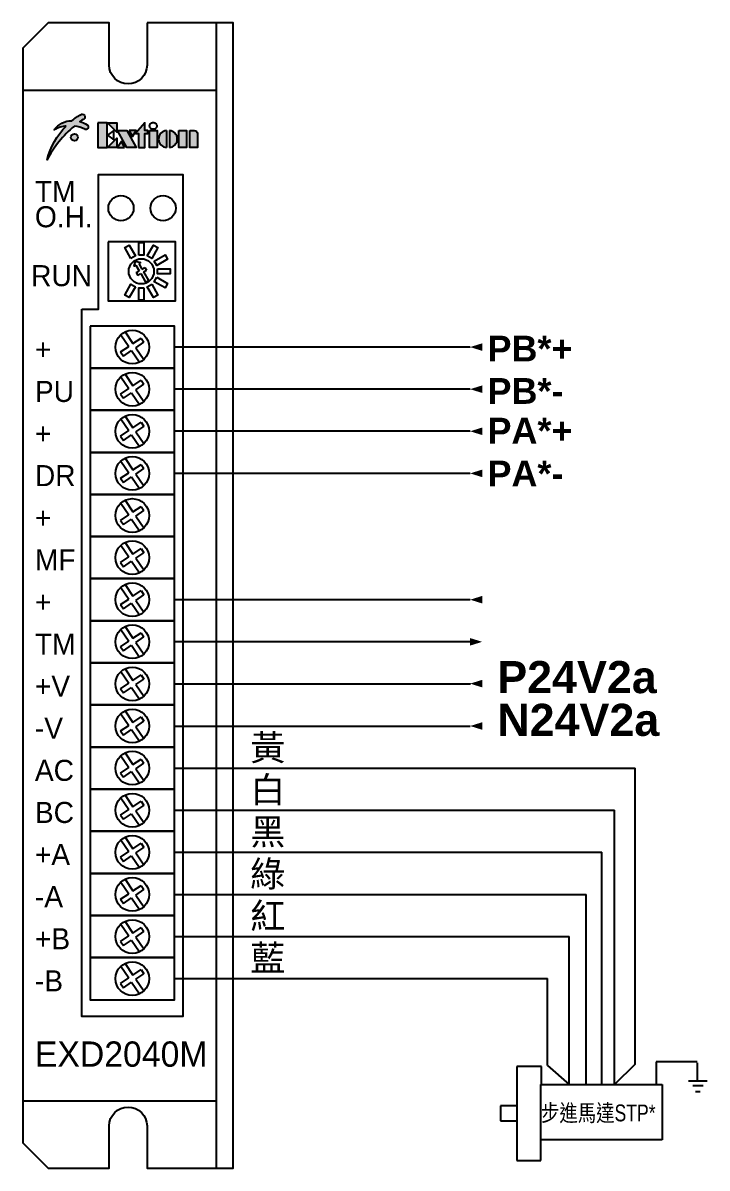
# Model space of a CAD drawing. Header units: millimetres. Extents: x -684 to 5961, y -1281 to 2539.
# Drawn here: x 3060.3 to 3141.6, y -563.7 to -427.7 of the extents above; entities that cross this region are included whole.
import ezdxf
from ezdxf.enums import TextEntityAlignment as Align

# ---------------------------------------------------------------- set-up
doc = ezdxf.new("R2010")
doc.units = ezdxf.units.MM
doc.header["$LTSCALE"] = 5
doc.header["$MEASUREMENT"] = 0
doc.layers.get('0').update_dxf_attribs({"linetype": 'CONTINUOUS'})
doc.layers.add('AIR', color=7, linetype='CONTINUOUS')
doc.styles.add('K', font='sas', dxfattribs={"bigfont": 'stk'})
doc.styles.get("Standard").update_dxf_attribs({"font": 'arialbd.ttf', "height": 15})
doc.styles.add('新細明體', font='', dxfattribs={"width": 0.8})
doc.styles.get('新細明體').set_extended_font_data('新細明體')

msp = doc.modelspace()

# ---------------------------------------------------------------- hatches: boundary and pattern name
h = msp.add_hatch(color=256)
h.paths.add_polyline_path([(3066.14, -439.269, -0.0497448), (3067.229, -438.519, -0.141241), (3067.352, -438.484, -0.5022583), (3067.682, -438.93, -0.1694122), (3067.593, -439.052, 0.023346), (3067.08, -439.371, -0.0760067), (3067.953, -439.751, -0.0319856), (3067.977, -439.768, -0.721546), (3067.768, -440.308, -0.0996267), (3067.68, -440.285, 0.0801413), (3066.426, -439.917, 0.1028935), (3063.204, -443.898, -0.1401137), (3065.473, -439.908, 0.1272009), (3064.029, -440.355, -0.2425935)])
h.paths.add_polyline_path([(3066.833, -441.25, 1), (3066.027, -441.25, 1)])
h.paths.add_polyline_path([(3069.22, -439.514), (3070.326, -439.514), (3070.326, -442.463), (3069.22, -442.463)])
h.paths.add_polyline_path([(3070.363, -440.988), (3071.1, -440.435), (3071.1, -441.541)])
h.paths.add_polyline_path([(3070.363, -439.514), (3071.469, -439.514), (3071.469, -440.62)])
h.paths.add_polyline_path([(3070.363, -442.463), (3071.469, -441.357), (3071.469, -442.463)])
h.paths.add_polyline_path([(3071.561, -442.463), (3072.011, -441.744), (3072.403, -442.463)])
h.paths.add_polyline_path([(3071.561, -440.435), (3072.667, -440.435), (3073.773, -442.463), (3072.667, -442.463)])
h.paths.add_polyline_path([(3072.931, -440.435), (3073.773, -440.435), (3073.323, -441.155)])
h.paths.add_polyline_path([(3073.681, -440.804), (3074.787, -439.514), (3074.787, -440.435), (3075.155, -440.435), (3075.155, -440.804), (3074.787, -440.804), (3074.787, -442.463), (3074.049, -442.463), (3074.049, -440.804)])
h.paths.add_polyline_path([(3075.34, -440.435), (3076.261, -440.435), (3076.261, -442.463), (3075.34, -442.463)])
h.paths.add_polyline_path([(3071.1, -440.435), (3070.363, -440.988), (3071.1, -441.541)])
h.paths.add_polyline_path([(3077.367, -442.463, -0.9090909), (3077.367, -440.435)])
h.paths.add_polyline_path([(3077.736, -440.435, -0.9090909), (3077.736, -442.463)])
h.paths.add_polyline_path([(3078.842, -440.435), (3079.763, -440.435), (3079.763, -442.463), (3078.842, -442.463)])
h.paths.add_polyline_path([(3080.685, -440.435, -0.4142136), (3081.053, -440.804), (3081.053, -442.463), (3080.132, -442.463), (3080.132, -440.435)])

# ---------------------------------------------------------------- linework, layer by layer
for p, q in [((3083.311, -563.655), (3083.311, -427.655)), ((3060.311, -435.655), (3083.311, -435.655)), ((3077.367, -440.435), (3077.367, -442.463)), ((3077.736, -440.435), (3077.736, -442.463)), ((3073.74, -456.438), (3074.115, -457.087)), ((3074.086, -456.238), (3074.461, -456.887)), ((3074.461, -456.887), (3074.807, -456.687)), ((3074.807, -456.687), (3075.007, -457.034)), ((3073.768, -457.287), (3074.115, -457.087)), ((3073.768, -457.287), (3073.968, -457.634)), ((3073.968, -457.634), (3074.315, -457.434)), ((3074.315, -457.434), (3074.892, -458.435)), ((3074.661, -457.234), (3075.007, -457.034)), ((3074.661, -457.234), (3075.239, -458.235)), ((3074.892, -458.435), (3075.239, -458.235)), ((3071.951, -464.688), (3072.894, -466.075)), ((3072.447, -464.351), (3073.39, -465.738)), ((3073.39, -465.738), (3074.36, -465.078)), ((3074.36, -465.078), (3074.698, -465.575)), ((3071.924, -466.735), (3072.894, -466.075)), ((3073.727, -466.234), (3074.698, -465.575)), ((3073.727, -466.234), (3074.67, -467.621)), ((3071.924, -466.735), (3072.261, -467.231)), ((3072.261, -467.231), (3073.231, -466.571)), ((3073.231, -466.571), (3074.174, -467.959)), ((3071.951, -469.688), (3072.894, -471.075)), ((3072.447, -469.351), (3073.39, -470.738)), ((3073.39, -470.738), (3074.36, -470.078)), ((3074.36, -470.078), (3074.698, -470.575)), ((3071.924, -471.735), (3072.894, -471.075)), ((3071.924, -471.735), (3072.261, -472.231)), ((3072.261, -472.231), (3073.231, -471.571)), ((3073.231, -471.571), (3074.174, -472.959)), ((3073.727, -471.234), (3074.698, -470.575)), ((3073.727, -471.234), (3074.67, -472.621)), ((3072.447, -474.351), (3073.39, -475.738)), ((3071.951, -474.688), (3072.894, -476.075)), ((3073.39, -475.738), (3074.36, -475.078)), ((3073.727, -476.234), (3074.698, -475.575)), ((3074.36, -475.078), (3074.698, -475.575)), ((3071.924, -476.735), (3072.894, -476.075)), ((3071.924, -476.735), (3072.261, -477.231)), ((3072.261, -477.231), (3073.231, -476.571)), ((3073.231, -476.571), (3074.174, -477.959)), ((3073.727, -476.234), (3074.67, -477.621)), ((3071.951, -479.688), (3072.894, -481.075)), ((3072.447, -479.351), (3073.39, -480.738)), ((3073.39, -480.738), (3074.36, -480.078)), ((3074.36, -480.078), (3074.698, -480.575)), ((3071.924, -481.735), (3072.894, -481.075)), ((3073.727, -481.234), (3074.698, -480.575)), ((3073.727, -481.234), (3074.67, -482.621)), ((3071.924, -481.735), (3072.261, -482.231)), ((3072.261, -482.231), (3073.231, -481.571)), ((3073.231, -481.571), (3074.174, -482.959)), ((3071.951, -484.688), (3072.894, -486.075)), ((3072.447, -484.351), (3073.39, -485.738)), ((3073.39, -485.738), (3074.36, -485.078)), ((3074.36, -485.078), (3074.698, -485.575)), ((3071.924, -486.735), (3072.894, -486.075)), ((3071.924, -486.735), (3072.261, -487.231)), ((3072.261, -487.231), (3073.231, -486.571)), ((3073.231, -486.571), (3074.174, -487.959)), ((3073.727, -486.234), (3074.698, -485.575)), ((3073.727, -486.234), (3074.67, -487.621)), ((3072.447, -489.351), (3073.39, -490.738)), ((3071.951, -489.688), (3072.894, -491.075)), ((3073.39, -490.738), (3074.36, -490.078)), ((3073.727, -491.234), (3074.698, -490.575)), ((3074.36, -490.078), (3074.698, -490.575)), ((3071.924, -491.735), (3072.894, -491.075)), ((3071.924, -491.735), (3072.261, -492.231)), ((3072.261, -492.231), (3073.231, -491.571)), ((3073.231, -491.571), (3074.174, -492.959)), ((3073.727, -491.234), (3074.67, -492.621)), ((3071.951, -494.688), (3072.894, -496.075)), ((3072.447, -494.351), (3073.39, -495.738)), ((3071.924, -496.735), (3072.894, -496.075)), ((3073.39, -495.738), (3074.36, -495.078)), ((3073.727, -496.234), (3074.698, -495.575)), ((3073.727, -496.234), (3074.67, -497.621)), ((3074.36, -495.078), (3074.698, -495.575)), ((3071.924, -496.735), (3072.261, -497.231)), ((3072.261, -497.231), (3073.231, -496.571)), ((3073.231, -496.571), (3074.174, -497.959)), ((3071.951, -499.688), (3072.894, -501.075)), ((3072.447, -499.351), (3073.39, -500.738)), ((3073.39, -500.738), (3074.36, -500.078)), ((3074.36, -500.078), (3074.698, -500.575)), ((3071.924, -501.735), (3072.894, -501.075)), ((3071.924, -501.735), (3072.261, -502.231)), ((3072.261, -502.231), (3073.231, -501.571)), ((3073.231, -501.571), (3074.174, -502.959)), ((3073.727, -501.234), (3074.698, -500.575)), ((3073.727, -501.234), (3074.67, -502.621)), ((3072.447, -504.351), (3073.39, -505.738)), ((3071.951, -504.688), (3072.894, -506.075)), ((3073.39, -505.738), (3074.36, -505.078)), ((3073.727, -506.234), (3074.698, -505.575)), ((3074.36, -505.078), (3074.698, -505.575)), ((3071.924, -506.735), (3072.894, -506.075)), ((3071.924, -506.735), (3072.261, -507.231)), ((3072.261, -507.231), (3073.231, -506.571)), ((3073.231, -506.571), (3074.174, -507.959)), ((3073.727, -506.234), (3074.67, -507.621)), ((3071.951, -509.688), (3072.894, -511.075)), ((3072.447, -509.351), (3073.39, -510.738)), ((3071.924, -511.735), (3072.894, -511.075)), ((3073.39, -510.738), (3074.36, -510.078)), ((3073.727, -511.234), (3074.698, -510.575)), ((3073.727, -511.234), (3074.67, -512.621)), ((3074.36, -510.078), (3074.698, -510.575)), ((3071.924, -511.735), (3072.261, -512.231)), ((3072.261, -512.231), (3073.231, -511.571)), ((3073.231, -511.571), (3074.174, -512.959)), ((3071.951, -514.688), (3072.894, -516.075)), ((3072.447, -514.351), (3073.39, -515.738)), ((3073.39, -515.738), (3074.36, -515.078)), ((3074.36, -515.078), (3074.698, -515.575)), ((3071.924, -516.735), (3072.894, -516.075)), ((3071.924, -516.735), (3072.261, -517.231)), ((3072.261, -517.231), (3073.231, -516.571)), ((3073.231, -516.571), (3074.174, -517.959)), ((3073.727, -516.234), (3074.698, -515.575)), ((3073.727, -516.234), (3074.67, -517.621)), ((3072.447, -519.351), (3073.39, -520.738)), ((3071.951, -519.688), (3072.894, -521.075)), ((3073.39, -520.738), (3074.36, -520.078)), ((3073.727, -521.234), (3074.698, -520.575)), ((3074.36, -520.078), (3074.698, -520.575)), ((3071.924, -521.735), (3072.894, -521.075)), ((3071.924, -521.735), (3072.261, -522.231)), ((3072.261, -522.231), (3073.231, -521.571)), ((3073.231, -521.571), (3074.174, -522.959)), ((3073.727, -521.234), (3074.67, -522.621)), ((3071.951, -524.688), (3072.894, -526.075)), ((3072.447, -524.351), (3073.39, -525.738)), ((3071.924, -526.735), (3072.894, -526.075)), ((3073.39, -525.738), (3074.36, -525.078)), ((3073.727, -526.234), (3074.698, -525.575)), ((3073.727, -526.234), (3074.67, -527.621)), ((3074.36, -525.078), (3074.698, -525.575)), ((3071.924, -526.735), (3072.261, -527.231)), ((3072.261, -527.231), (3073.231, -526.571)), ((3073.231, -526.571), (3074.174, -527.959)), ((3071.951, -529.688), (3072.894, -531.075)), ((3072.447, -529.351), (3073.39, -530.738)), ((3073.39, -530.738), (3074.36, -530.078)), ((3074.36, -530.078), (3074.698, -530.575)), ((3071.924, -531.735), (3072.894, -531.075)), ((3071.924, -531.735), (3072.261, -532.231)), ((3072.261, -532.231), (3073.231, -531.571)), ((3073.231, -531.571), (3074.174, -532.959)), ((3073.727, -531.234), (3074.698, -530.575)), ((3073.727, -531.234), (3074.67, -532.621)), ((3072.447, -534.351), (3073.39, -535.738)), ((3071.951, -534.688), (3072.894, -536.075)), ((3073.39, -535.738), (3074.36, -535.078)), ((3073.727, -536.234), (3074.698, -535.575)), ((3074.36, -535.078), (3074.698, -535.575)), ((3071.924, -536.735), (3072.894, -536.075)), ((3071.924, -536.735), (3072.261, -537.231)), ((3072.261, -537.231), (3073.231, -536.571)), ((3073.231, -536.571), (3074.174, -537.959)), ((3073.727, -536.234), (3074.67, -537.621)), ((3071.951, -539.688), (3072.894, -541.075)), ((3072.447, -539.351), (3073.39, -540.738)), ((3071.924, -541.735), (3072.894, -541.075)), ((3073.39, -540.738), (3074.36, -540.078)), ((3073.727, -541.234), (3074.698, -540.575)), ((3073.727, -541.234), (3074.67, -542.621)), ((3074.36, -540.078), (3074.698, -540.575)), ((3071.924, -541.735), (3072.261, -542.231)), ((3072.261, -542.231), (3073.231, -541.571)), ((3073.231, -541.571), (3074.174, -542.959)), ((3060.311, -555.655), (3083.311, -555.655))]:
    msp.add_line(p, q)
at = {"color": 0, "linetype": 'Continuous'}
for p, q in [((3078.311, -516.155), (3133.084, -516.155)), ((3133.084, -551.317), (3133.084, -516.155)), ((3078.311, -521.155), (3130.624, -521.155)), ((3130.624, -553.743), (3130.624, -521.155)), ((3078.311, -526.155), (3129.132, -526.155)), ((3129.132, -553.743), (3129.132, -526.155)), ((3078.311, -531.155), (3127.242, -531.155)), ((3127.242, -553.743), (3127.242, -531.155)), ((3078.311, -536.155), (3125.249, -536.155)), ((3125.249, -553.743), (3125.249, -536.155)), ((3078.311, -541.155), (3122.676, -541.155)), ((3122.676, -551.473), (3122.676, -541.155))]:
    msp.add_line(p, q, dxfattribs=at)
for points in [[(3075.061, -427.655), (3075.061, -432.655, -1), (3070.561, -432.655), (3070.561, -427.655), (3063.311, -427.655), (3060.311, -430.655), (3060.311, -560.655), (3063.311, -563.655), (3070.561, -563.655), (3070.561, -558.655, -1), (3075.061, -558.655), (3075.061, -563.655), (3085.311, -563.655), (3085.311, -427.655)], [(3065.473, -439.908, 0.1272009), (3064.029, -440.355, -0.2425935), (3066.14, -439.269, -0.0497448), (3067.229, -438.519, -0.1412408), (3067.352, -438.484, -0.502258), (3067.682, -438.93, -0.1694122), (3067.593, -439.052, 0.023346), (3067.08, -439.371, -0.0760067), (3067.953, -439.751, -0.0319859), (3067.977, -439.768, -0.7215461), (3067.768, -440.308, -0.0996268), (3067.68, -440.285, 0.0801413), (3066.426, -439.917, 0.1028935), (3063.204, -443.898, -0.1401137)], [(3076.26, -439.882, 0.1200112), (3076.226, -439.746, 0.1049567), (3076.125, -439.622, 0.0889227), (3075.98, -439.543, 0.0801669), (3075.799, -439.514, 0.0801669), (3075.618, -439.543, 0.0889227), (3075.473, -439.622, 0.1049567), (3075.371, -439.746, 0.1200112), (3075.338, -439.882, 0.1200112), (3075.371, -440.019, 0.1049567), (3075.473, -440.143, 0.0889227), (3075.618, -440.222, 0.0801669), (3075.799, -440.251, 0.0801669), (3075.98, -440.222, 0.0889227), (3076.125, -440.143, 0.1049567), (3076.226, -440.019, 0.1200112)], [(3080.132, -440.435), (3080.685, -440.435, -0.4142136), (3081.053, -440.804), (3081.053, -442.463), (3080.132, -442.463)]]:
    msp.add_lwpolyline(points, format="xyb", close=True)
for points in [[(3069.22, -439.514), (3069.22, -442.463), (3070.326, -442.463), (3070.326, -439.514)], [(3070.363, -439.514), (3071.469, -439.514), (3071.469, -440.62)], [(3071.1, -440.435), (3070.363, -440.988), (3071.1, -441.541)], [(3071.561, -440.435), (3072.667, -440.435), (3073.773, -442.463), (3072.667, -442.463)], [(3072.931, -440.435), (3073.323, -441.155), (3073.773, -440.435)], [(3074.049, -442.463), (3074.787, -442.463), (3074.787, -440.804), (3075.155, -440.804), (3075.155, -440.435), (3074.787, -440.435), (3074.787, -439.514), (3073.681, -440.804), (3074.049, -440.804)], [(3075.34, -440.435), (3076.261, -440.435), (3076.261, -442.463), (3075.34, -442.463)], [(3078.842, -440.435), (3079.763, -440.435), (3079.763, -442.463), (3078.842, -442.463)], [(3070.363, -442.463), (3071.469, -441.357), (3071.469, -442.463)], [(3072.403, -442.463), (3072.011, -441.744), (3071.561, -442.463)], [(3067.311, -461.655), (3069.311, -461.655), (3069.311, -445.655), (3079.311, -445.655), (3079.311, -545.655), (3067.311, -545.655)], [(3070.459, -453.661), (3070.459, -460.661), (3078.459, -460.661), (3078.459, -453.661)], [(3073.159, -455.632), (3072.413, -454.34), (3072.932, -454.04), (3073.679, -455.332)], [(3074.088, -455.223), (3074.088, -453.73), (3074.688, -453.73), (3074.688, -455.223)], [(3075.097, -455.332), (3075.843, -454.04), (3076.363, -454.34), (3075.616, -455.632)], [(3075.916, -455.932), (3077.208, -455.186), (3077.508, -455.705), (3076.216, -456.451)], [(3076.326, -456.861), (3077.818, -456.861), (3077.818, -457.461), (3076.326, -457.461)], [(3076.216, -457.87), (3077.508, -458.616), (3077.208, -459.135), (3075.916, -458.389)], [(3073.679, -458.989), (3072.932, -460.281), (3072.413, -459.981), (3073.159, -458.689)], [(3074.688, -459.098), (3074.688, -460.591), (3074.088, -460.591), (3074.088, -459.098)], [(3075.616, -458.689), (3076.363, -459.981), (3075.843, -460.281), (3075.097, -458.989)], [(3068.311, -463.655), (3068.311, -468.655), (3078.311, -468.655), (3078.311, -463.655)], [(3068.311, -468.655), (3068.311, -473.655), (3078.311, -473.655), (3078.311, -468.655)], [(3068.311, -473.655), (3068.311, -478.655), (3078.311, -478.655), (3078.311, -473.655)], [(3068.311, -478.655), (3068.311, -483.655), (3078.311, -483.655), (3078.311, -478.655)], [(3068.311, -483.655), (3068.311, -488.655), (3078.311, -488.655), (3078.311, -483.655)], [(3068.311, -488.655), (3068.311, -493.655), (3078.311, -493.655), (3078.311, -488.655)], [(3068.311, -493.655), (3068.311, -498.655), (3078.311, -498.655), (3078.311, -493.655)], [(3068.311, -498.655), (3068.311, -503.655), (3078.311, -503.655), (3078.311, -498.655)], [(3068.311, -503.655), (3068.311, -508.655), (3078.311, -508.655), (3078.311, -503.655)], [(3068.311, -508.655), (3068.311, -513.655), (3078.311, -513.655), (3078.311, -508.655)], [(3068.311, -513.655), (3068.311, -518.655), (3078.311, -518.655), (3078.311, -513.655)], [(3068.311, -518.655), (3068.311, -523.655), (3078.311, -523.655), (3078.311, -518.655)], [(3068.311, -523.655), (3068.311, -528.655), (3078.311, -528.655), (3078.311, -523.655)], [(3068.311, -528.655), (3068.311, -533.655), (3078.311, -533.655), (3078.311, -528.655)], [(3068.311, -533.655), (3068.311, -538.655), (3078.311, -538.655), (3078.311, -533.655)], [(3068.311, -538.655), (3068.311, -543.655), (3078.311, -543.655), (3078.311, -538.655)]]:
    msp.add_lwpolyline(points, close=True)
msp.add_lwpolyline([(3077.367, -440.435, 0.9090909), (3077.367, -442.463, 0.9090909)], format="xyb")
msp.add_lwpolyline([(3073.74, -456.438), (3073.529, -456.56), (3073.691, -455.954), (3074.297, -456.116), (3074.086, -456.238)])
for centre, radius in [((3066.43, -441.25), 0.403), ((3071.969, -449.655), 1.5), ((3076.969, -449.655), 1.5), ((3074.388, -457.161), 1.5), ((3073.311, -466.155), 2), ((3073.311, -471.155), 2), ((3073.311, -476.155), 2), ((3073.311, -481.155), 2), ((3073.311, -486.155), 2), ((3073.311, -491.155), 2), ((3073.311, -496.155), 2), ((3073.311, -501.155), 2), ((3073.311, -506.155), 2), ((3073.311, -511.155), 2), ((3073.311, -516.155), 2), ((3073.311, -521.155), 2), ((3073.311, -526.155), 2), ((3073.311, -531.155), 2), ((3073.311, -536.155), 2), ((3073.311, -541.155), 2)]:
    msp.add_circle(centre, radius)
msp.add_arc((3077.639, -441.449), 1.018, 275.45262, 84.54738)
for points in [[(3113.463, -466.155), (3114.894, -466.597), (3114.894, -465.707), (3114.894, -466.155)], [(3113.463, -471.155), (3114.894, -471.597), (3114.894, -470.707), (3114.894, -471.155)], [(3113.463, -476.155), (3114.894, -476.597), (3114.894, -475.707), (3114.894, -476.155)], [(3113.463, -481.155), (3114.894, -481.597), (3114.894, -480.707), (3114.894, -481.155)], [(3113.463, -496.155), (3114.894, -496.597), (3114.894, -495.707), (3114.894, -496.155)], [(3114.894, -501.155), (3113.463, -500.712), (3113.463, -501.602), (3113.463, -501.155)], [(3113.463, -506.122), (3114.894, -506.564), (3114.894, -505.674), (3114.894, -506.122)], [(3113.463, -511.155), (3114.894, -511.597), (3114.894, -510.707), (3114.894, -511.155)]]:
    msp.add_solid(points)
at = {"layer": 'AIR', "color": 0}
for p, q in [((3113.463, -466.155), (3078.311, -466.155)), ((3113.463, -471.155), (3078.311, -471.155)), ((3113.463, -476.155), (3078.311, -476.155)), ((3113.463, -481.155), (3078.311, -481.155)), ((3113.463, -496.155), (3078.311, -496.155)), ((3113.463, -501.155), (3078.311, -501.155)), ((3078.311, -506.155), (3113.503, -506.155)), ((3078.311, -511.155), (3113.463, -511.155)), ((3121.963, -551.599), (3119.027, -551.599)), ((3119.027, -551.599), (3119.027, -562.77)), ((3121.963, -553.743), (3121.963, -551.599)), ((3122.676, -551.473), (3125.249, -553.743)), ((3133.084, -551.317), (3130.624, -553.743)), ((3140.432, -551.017), (3135.557, -551.017)), ((3135.557, -551.017), (3135.557, -553.743)), ((3140.463, -551.167), (3140.463, -553.196)), ((3139.416, -553.273), (3141.627, -553.273)), ((3121.85, -560.288), (3121.85, -553.743)), ((3121.963, -553.743), (3136.302, -553.743)), ((3136.302, -553.743), (3136.302, -560.288)), ((3139.92, -553.855), (3141.162, -553.855)), ((3140.23, -554.553), (3140.812, -554.553)), ((3119.027, -556.242), (3117.064, -556.242)), ((3117.064, -556.242), (3117.064, -558.027)), ((3117.064, -558.027), (3119.027, -558.027)), ((3136.302, -560.288), (3121.85, -560.288)), ((3121.85, -562.77), (3121.85, -560.288)), ((3119.027, -562.77), (3121.85, -562.77))]:
    msp.add_line(p, q, dxfattribs=at)

# ---------------------------------------------------------------- texts
at = {"style": 'K'}
for s, p in [('TM', (3061.739, -448.924)), ('O.H.', (3061.739, -451.924)), ('RUN', (3061.293, -458.924)), ('+', (3061.739, -467.668)), ('PU', (3061.739, -472.668)), ('+', (3061.739, -477.668)), ('DR', (3061.739, -482.668)), ('+', (3061.739, -487.668)), ('MF', (3061.739, -492.668)), ('+', (3061.739, -497.668)), ('TM', (3061.739, -502.668)), ('+V', (3061.739, -507.668)), ('-V', (3061.739, -512.668)), ('AC', (3061.739, -517.668)), ('BC', (3061.739, -522.668)), ('+A', (3061.739, -527.668)), ('-A', (3061.739, -532.668)), ('+B', (3061.739, -537.668)), ('-B', (3061.739, -542.668))]:
    msp.add_text(s, height=2.5, dxfattribs=at).set_placement(p)
msp.add_text('EXD2040M', height=3, dxfattribs=at).set_placement((3082.249, -551.613), align=Align.RIGHT)
at = {"layer": 'AIR', "color": 0}
for s, height, p in [('PB*+', 3.06, (3115.525, -467.864)), ('PB*-', 3.06, (3115.525, -472.894)), ('PA*+', 3.06, (3115.525, -477.605)), ('PA*-', 3.06, (3115.525, -482.698)), ('P24V2a', 3.8137, (3116.687, -507.252)), ('N24V2a', 3.8137, (3116.687, -512.33)), ('黃', 3.06, (3087.331, -515.245)), ('白', 3.06, (3087.331, -520.245)), ('黑', 3.06, (3087.331, -525.245)), ('綠', 3.06, (3087.331, -530.245)), ('紅', 3.06, (3087.331, -535.245)), ('藍', 3.06, (3087.331, -540.245))]:
    msp.add_text(s, height=height, dxfattribs=at).set_placement(p)
at = {"layer": 'AIR', "color": 0, "style": '新細明體', "width": 0.8}
msp.add_text('步進馬達STP*', height=2, dxfattribs=at).set_placement((3121.892, -558.104))

doc.saveas('drawing.dxf')
